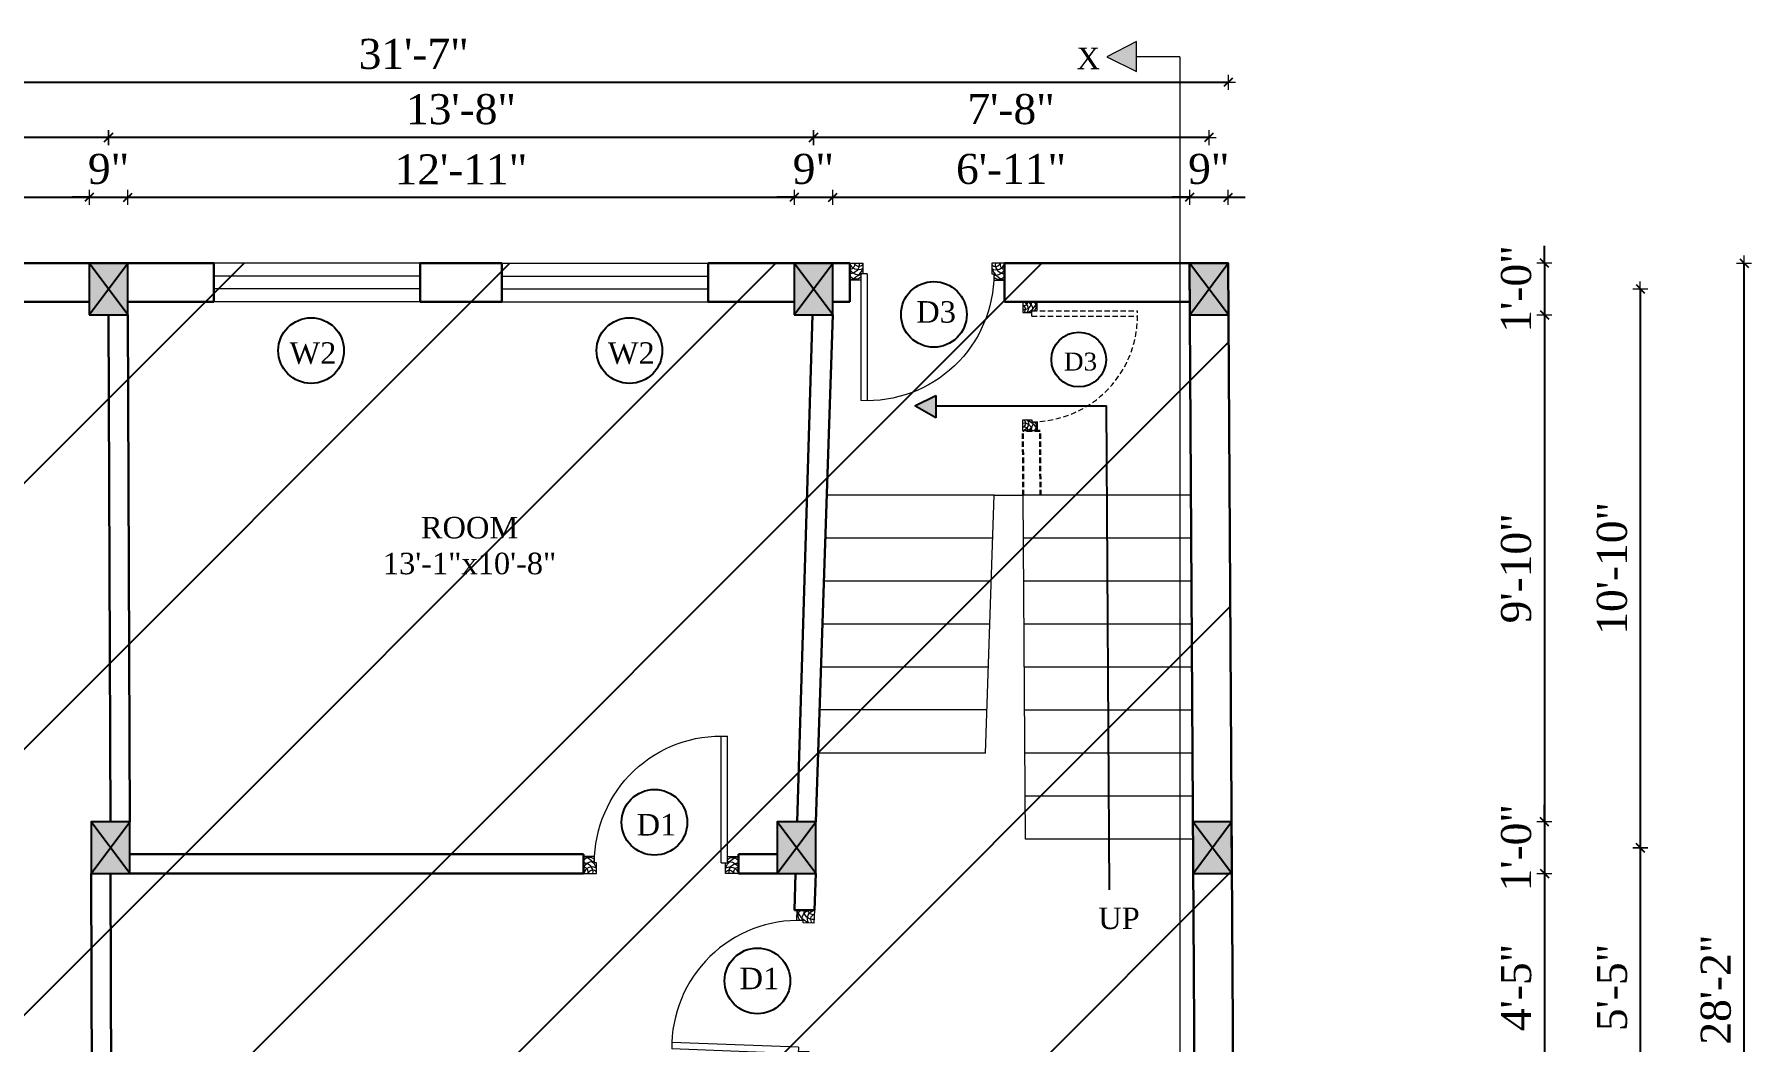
# Model space of a CAD drawing. Header units: inches. Extents: x 4069 to 291496, y -47643 to 12535.
# Drawn here: x 101248.4 to 101648, y 2675.2 to 2909.5 of the extents above; entities that cross this region are included whole.
import ezdxf

# ---------------------------------------------------------------- set-up
doc = ezdxf.new("R2010")
doc.units = ezdxf.units.IN
doc.header["$LTSCALE"] = 5
doc.header["$MEASUREMENT"] = 0
doc.linetypes.add('HIDDEN', pattern=[0.375, 0.25, -0.125])
for name, color, linetype, lineweight in [('A-WALL', 7, 'Continuous', 9), ('Dimension', 7, 'Continuous', 18), ('DOOR', 62, 'Continuous', 0), ('Dw', 2, 'Continuous', 18), ('tefriş', 30, 'Continuous', 9)]:
    doc.layers.add(name, color=color, linetype=linetype, lineweight=lineweight)
doc.layers.add('dim line', color=7, linetype='Continuous', lineweight=15, true_color=0xfab2b2)
doc.layers.add('TEXT', color=6, linetype='Continuous')
doc.layers.add('WALL', color=7, linetype='Continuous')
doc.styles.add('ordinary', font='times.ttf')
doc.dimstyles.new('Copy of 96', dxfattribs={"dimtxt": 7, "dimasz": 4, "dimexe": 0.5, "dimexo": 0.5, "dimgap": 3, "dimtad": 1, "dimdec": 1, "dimzin": 11, "dimdsep": 46, "dimlunit": 4, "dimtxsty": 'ordinary', "dimblk": 'OBLIQUE', "dimcen": 0.09, "dimse1": 1, "dimse2": 1, "dimclrt": 6, "dimazin": 0, "dimtfac": 1, "dimtdec": 1, "dimtix": 1, "dimtmove": 2, "dimatfit": 3, "dimldrblk": 'leader', "dimfxl": 0.5, "dimfxlon": 1, "dimtolj": 1, "dimtzin": 0, "dimarcsym": 0})

# ---------------------------------------------------------------- blocks, each defined once
blk = doc.blocks.new('C1a')
at = {"color": 1, "ltscale": 5}
for p, q in [((18657.75, 4625.76), (18648.75, 4625.76)), ((18648.75, 4625.76), (18648.82, 4613.76)), ((18657.82, 4613.76), (18657.75, 4625.76)), ((18648.82, 4613.76), (18657.82, 4613.76))]:
    blk.add_line(p, q, dxfattribs=at)
blk = doc.blocks.new('A$C27B36B59')
at = {"layer": 'DOOR'}
for p, q in [((0, 4), (0, 0)), ((2.5, 4), (0, 4)), ((2.5, 2.5), (2.5, 4)), ((0, 0), (3, 0)), ((3, 2.5), (2.5, 2.5)), ((3, 0), (3, 2.5))]:
    blk.add_line(p, q, dxfattribs=at)
for centre, radius, start, end in [((-1.4, -0.54), 4.75, 22.1411, 72.838), ((1.34, 2.09), 1.64, 45.138, 144.8948), ((2.21, 0.3), 2.49, 83.3149, 152.658), ((0.13, 0.37), 2.05, 349.4875, 93.6805), ((1.96, -0.47), 2.01, 58.7447, 166.495), ((-0.06, 0.32), 1.13, 343.542, 86.947), ((2.08, -0.4), 1.17, 38.2816, 160.1519)]:
    blk.add_arc(centre, radius, start, end, dxfattribs=at)
blk = doc.blocks.new('D2')
at = {"layer": 'DOOR'}
for p, q in [((74473.95, 24047.59), (74473.95, 24018.09)), ((74473.95, 24047.59), (74475.45, 24047.59)), ((74475.45, 24047.59), (74475.45, 24018.13))]:
    blk.add_line(p, q, dxfattribs=at)
blk.add_arc((74473.95, 24047.59), 29.5, 180, 272.9146, dxfattribs=at)
at = {"layer": 'DOOR', "xscale": -1, "rotation": 180}
blk.add_blockref('A$C27B36B59', (74441.95, 24050.09), dxfattribs=at)
at = {"layer": 'DOOR', "rotation": 180}
blk.add_blockref('A$C27B36B59', (74477.95, 24050.09), dxfattribs=at)
blk = doc.blocks.new('smalldoor hidden')
at = {"layer": 'DOOR', "linetype": 'HIDDEN'}
for p, q in [((9851.61, -757.15), (9876.16, -757.15)), ((9851.61, -758.4), (9851.61, -757.15)), ((9851.61, -758.4), (9876.19, -758.4))]:
    blk.add_line(p, q, dxfattribs=at)
blk.add_arc((9851.61, -758.4), 24.58, 270, 2.9146, dxfattribs=at)
at = {"layer": 'DOOR', "linetype": 'HIDDEN', "yscale": 0.8333000000020547, "zscale": 0.8333000000002357, "rotation": 270}
for p, xscale in [((9849.52, -755.07), 0.8332999999984168), ((9849.52, -785.07), -0.8332999999984168)]:
    blk.add_blockref('A$C27B36B59', p, dxfattribs=dict(at, xscale=xscale))
blk = doc.blocks.new('x-x')
at = {"ltscale": 5}
for points in [[(11364.03, -701.52), (11364.03, -694.51), (11357.15, -698.09)], [(11364.03, -1135.52), (11364.03, -1128.51), (11357.15, -1132.09)]]:
    blk.add_hatch(color=256, dxfattribs=at).paths.add_polyline_path(points)
for p, q in [((11364.03, -694.51), (11357.15, -698.09)), ((11364.03, -701.52), (11364.03, -694.51)), ((11357.15, -698.09), (11364.03, -701.52)), ((11374.13, -698.09), (11364.03, -698.09)), ((11374.13, -698.09), (11374.13, -1132.09)), ((11364.03, -1128.51), (11357.15, -1132.09)), ((11364.03, -1135.52), (11364.03, -1128.51)), ((11357.15, -1132.09), (11364.03, -1135.52)), ((11374.13, -1132.09), (11364.03, -1132.09))]:
    blk.add_line(p, q, dxfattribs=at)
at = {"layer": 'A-WALL', "color": 1, "ltscale": 5}
blk.add_line((11374.13, -1120.09), (11374.13, -1132.09), dxfattribs=at)
at = {"layer": 'TEXT', "style": 'ordinary'}
for p in [(11350.08, -700.97), (11350.08, -1134.1)]:
    blk.add_text('X', height=5, dxfattribs=at).set_placement(p)
blk = doc.blocks.new('oblique')
at = {"color": 0, "lineweight": -2}
blk.add_line((0.25, 0.25), (-0.25, -0.25), dxfattribs=at)
at = {"layer": 'dim line', "lineweight": 9}
for p, q in [((-0.4375, 0), (0.4375, 0)), ((0, 0.4375), (0, -0.4375))]:
    blk.add_line(p, q, dxfattribs=at)
blk = doc.blocks.new('*D2666')
at = {"layer": 'A-WALL', "color": 0, "lineweight": -2, "ltscale": 50, "transparency": 16777216}
blk.add_line((101157.53, 2871.61), (101261.18, 2871.61), dxfattribs=at)
at = {"layer": 'Defpoints', "color": 0, "ltscale": 50, "transparency": 16777216}
for p in [(101261.18, 2871.61), (101157.53, 2856.3), (101261.18, 2856.3)]:
    blk.add_point(p, dxfattribs=at)
at = {"layer": 'A-WALL', "color": 0, "lineweight": -2, "ltscale": 50, "transparency": 16777216, "xscale": 4, "yscale": 4, "zscale": 4}
for p, rotation in [((101157.53, 2871.61), 180.0000000000261), ((101261.18, 2871.61), 2.605510395054913e-11)]:
    blk.add_blockref('oblique', p, dxfattribs=dict(at, rotation=rotation))
at = {"layer": 'A-WALL', "color": 6, "ltscale": 50, "transparency": 16777216, "insert": (101209.36, 2878.17), "char_height": 7, "attachment_point": 5, "style": 'ordinary'}
blk.add_mtext('\\A1;8\'-8"', dxfattribs=at)
blk = doc.blocks.new('_OBLIQUE')
at = {"color": 0, "linetype": 'ByBlock'}
blk.add_line((-0.5, -0.5), (0.5, 0.5), dxfattribs=at)
blk = doc.blocks.new('leader')
at = {"layer": 'Dimension'}
for p, q in [((0, -4.328), (0, 4.328)), ((-4.424, 0), (4.424, 0))]:
    blk.add_line(p, q, dxfattribs=at)
blk = doc.blocks.new('*D2667')
at = {"layer": 'A-WALL', "color": 0, "lineweight": -2, "ltscale": 50, "transparency": 16777216}
for p, q in [((101261.18, 2871.61), (101257.18, 2871.61)), ((101261.18, 2871.61), (101270.18, 2871.61)), ((101270.18, 2871.61), (101274.18, 2871.61))]:
    blk.add_line(p, q, dxfattribs=at)
at = {"layer": 'Defpoints', "color": 0, "ltscale": 50, "transparency": 16777216}
for p in [(101270.18, 2871.61), (101261.18, 2856.3), (101270.18, 2856.3)]:
    blk.add_point(p, dxfattribs=at)
at = {"layer": 'A-WALL', "color": 0, "lineweight": -2, "ltscale": 50, "transparency": 16777216, "xscale": 4, "yscale": 4, "zscale": 4}
for p, rotation in [((101261.18, 2871.61), 2.605915483400167e-11), ((101270.18, 2871.61), 180.0000000000261)]:
    blk.add_blockref('oblique', p, dxfattribs=dict(at, rotation=rotation))
at = {"layer": 'A-WALL', "color": 6, "ltscale": 50, "transparency": 16777216, "insert": (101265.68, 2878.18), "char_height": 7, "attachment_point": 5, "style": 'ordinary'}
blk.add_mtext('\\A1;9"', dxfattribs=at)
blk = doc.blocks.new('*D2668')
at = {"layer": 'A-WALL', "color": 0, "lineweight": -2, "ltscale": 50, "transparency": 16777216}
blk.add_line((101270.18, 2871.61), (101425.18, 2871.61), dxfattribs=at)
at = {"layer": 'Defpoints', "color": 0, "ltscale": 50, "transparency": 16777216}
for p in [(101425.18, 2871.61), (101270.18, 2856.3), (101425.18, 2856.3)]:
    blk.add_point(p, dxfattribs=at)
at = {"layer": 'A-WALL', "color": 0, "lineweight": -2, "ltscale": 50, "transparency": 16777216, "xscale": 4, "yscale": 4, "zscale": 4}
for p, rotation in [((101270.18, 2871.61), 180.0000000000261), ((101425.18, 2871.61), 2.605510395054913e-11)]:
    blk.add_blockref('oblique', p, dxfattribs=dict(at, rotation=rotation))
at = {"layer": 'A-WALL', "color": 6, "ltscale": 50, "transparency": 16777216, "insert": (101347.68, 2878.11), "char_height": 7, "attachment_point": 5, "style": 'ordinary'}
blk.add_mtext('\\A1;12\'-11"', dxfattribs=at)
blk = doc.blocks.new('*D2669')
at = {"layer": 'A-WALL', "color": 0, "lineweight": -2, "ltscale": 50, "transparency": 16777216}
for p, q in [((101425.18, 2871.61), (101421.18, 2871.61)), ((101425.18, 2871.61), (101434.18, 2871.61)), ((101434.18, 2871.61), (101438.18, 2871.61))]:
    blk.add_line(p, q, dxfattribs=at)
at = {"layer": 'Defpoints', "color": 0, "ltscale": 50, "transparency": 16777216}
for p in [(101434.18, 2871.61), (101425.18, 2856.3), (101434.18, 2856.3)]:
    blk.add_point(p, dxfattribs=at)
at = {"layer": 'A-WALL', "color": 0, "lineweight": -2, "ltscale": 50, "transparency": 16777216, "xscale": 4, "yscale": 4, "zscale": 4}
for p, rotation in [((101425.18, 2871.61), 2.605915483400167e-11), ((101434.18, 2871.61), 180.0000000000261)]:
    blk.add_blockref('oblique', p, dxfattribs=dict(at, rotation=rotation))
at = {"layer": 'A-WALL', "color": 6, "ltscale": 50, "transparency": 16777216, "insert": (101429.68, 2878.18), "char_height": 7, "attachment_point": 5, "style": 'ordinary'}
blk.add_mtext('\\A1;9"', dxfattribs=at)
blk = doc.blocks.new('*D2670')
at = {"layer": 'A-WALL', "color": 0, "lineweight": -2, "ltscale": 50, "transparency": 16777216}
blk.add_line((101434.18, 2871.61), (101517.18, 2871.61), dxfattribs=at)
at = {"layer": 'Defpoints', "color": 0, "ltscale": 50, "transparency": 16777216}
for p in [(101517.18, 2871.61), (101434.18, 2856.3), (101517.18, 2856.3)]:
    blk.add_point(p, dxfattribs=at)
at = {"layer": 'A-WALL', "color": 0, "lineweight": -2, "ltscale": 50, "transparency": 16777216, "xscale": 4, "yscale": 4, "zscale": 4}
for p, rotation in [((101434.18, 2871.61), 180.0000000000261), ((101517.18, 2871.61), 2.605510395054913e-11)]:
    blk.add_blockref('oblique', p, dxfattribs=dict(at, rotation=rotation))
at = {"layer": 'A-WALL', "color": 6, "ltscale": 50, "transparency": 16777216, "insert": (101475.68, 2878.17), "char_height": 7, "attachment_point": 5, "style": 'ordinary'}
blk.add_mtext('\\A1;6\'-11"', dxfattribs=at)
blk = doc.blocks.new('*D2671')
at = {"layer": 'A-WALL', "color": 0, "lineweight": -2, "ltscale": 50, "transparency": 16777216}
for p, q in [((101517.18, 2871.61), (101513.18, 2871.61)), ((101517.18, 2871.61), (101526.18, 2871.61)), ((101526.18, 2871.61), (101530.18, 2871.61))]:
    blk.add_line(p, q, dxfattribs=at)
at = {"layer": 'Defpoints', "color": 0, "ltscale": 50, "transparency": 16777216}
for p in [(101526.18, 2871.61), (101517.18, 2856.3), (101526.18, 2856.3)]:
    blk.add_point(p, dxfattribs=at)
at = {"layer": 'A-WALL', "color": 0, "lineweight": -2, "ltscale": 50, "transparency": 16777216, "xscale": 4, "yscale": 4, "zscale": 4}
for p, rotation in [((101517.18, 2871.61), 2.605915483400167e-11), ((101526.18, 2871.61), 180.0000000000261)]:
    blk.add_blockref('oblique', p, dxfattribs=dict(at, rotation=rotation))
at = {"layer": 'A-WALL', "color": 6, "ltscale": 50, "transparency": 16777216, "insert": (101521.68, 2878.18), "char_height": 7, "attachment_point": 5, "style": 'ordinary'}
blk.add_mtext('\\A1;9"', dxfattribs=at)
blk = doc.blocks.new('*D2672')
at = {"layer": 'A-WALL', "color": 0, "lineweight": -2, "ltscale": 50, "transparency": 16777216}
blk.add_line((101521.68, 2885.51), (101429.68, 2885.51), dxfattribs=at)
at = {"layer": 'Defpoints', "color": 0, "ltscale": 50, "transparency": 16777216}
for p in [(101429.68, 2885.51), (101429.68, 2856.3), (101521.68, 2856.3)]:
    blk.add_point(p, dxfattribs=at)
at = {"layer": 'A-WALL', "color": 0, "lineweight": -2, "ltscale": 50, "transparency": 16777216, "xscale": 4, "yscale": 4, "zscale": 4, "rotation": 180}
blk.add_blockref('oblique', (101429.68, 2885.51), dxfattribs=at)
at = {"layer": 'A-WALL', "color": 0, "lineweight": -2, "ltscale": 50, "transparency": 16777216, "xscale": 4, "yscale": 4, "zscale": 4}
blk.add_blockref('oblique', (101521.68, 2885.51), dxfattribs=at)
at = {"layer": 'A-WALL', "color": 6, "ltscale": 50, "transparency": 16777216, "insert": (101475.68, 2892.08), "char_height": 7, "attachment_point": 5, "style": 'ordinary'}
blk.add_mtext('\\A1;7\'-8"', dxfattribs=at)
blk = doc.blocks.new('*D2673')
at = {"layer": 'A-WALL', "color": 0, "lineweight": -2, "ltscale": 50, "transparency": 16777216}
blk.add_line((101429.68, 2885.51), (101265.68, 2885.51), dxfattribs=at)
at = {"layer": 'Defpoints', "color": 0, "ltscale": 50, "transparency": 16777216}
for p in [(101265.68, 2885.51), (101265.68, 2856.3), (101429.68, 2856.3)]:
    blk.add_point(p, dxfattribs=at)
at = {"layer": 'A-WALL', "color": 0, "lineweight": -2, "ltscale": 50, "transparency": 16777216, "xscale": 4, "yscale": 4, "zscale": 4, "rotation": 180}
blk.add_blockref('oblique', (101265.68, 2885.51), dxfattribs=at)
at = {"layer": 'A-WALL', "color": 0, "lineweight": -2, "ltscale": 50, "transparency": 16777216, "xscale": 4, "yscale": 4, "zscale": 4}
blk.add_blockref('oblique', (101429.68, 2885.51), dxfattribs=at)
at = {"layer": 'A-WALL', "color": 6, "ltscale": 50, "transparency": 16777216, "insert": (101347.68, 2892.07), "char_height": 7, "attachment_point": 5, "style": 'ordinary'}
blk.add_mtext('\\A1;13\'-8"', dxfattribs=at)
blk = doc.blocks.new('*D2674')
at = {"layer": 'A-WALL', "color": 0, "lineweight": -2, "ltscale": 50, "transparency": 16777216}
blk.add_line((101265.68, 2885.51), (101152.36, 2885.51), dxfattribs=at)
at = {"layer": 'Defpoints', "color": 0, "ltscale": 50, "transparency": 16777216}
for p in [(101152.36, 2885.51), (101152.36, 2856.3), (101265.68, 2856.3)]:
    blk.add_point(p, dxfattribs=at)
at = {"layer": 'A-WALL', "color": 0, "lineweight": -2, "ltscale": 50, "transparency": 16777216, "xscale": 4, "yscale": 4, "zscale": 4, "rotation": 180}
blk.add_blockref('oblique', (101152.36, 2885.51), dxfattribs=at)
at = {"layer": 'A-WALL', "color": 0, "lineweight": -2, "ltscale": 50, "transparency": 16777216, "xscale": 4, "yscale": 4, "zscale": 4}
blk.add_blockref('oblique', (101265.68, 2885.51), dxfattribs=at)
at = {"layer": 'A-WALL', "color": 6, "ltscale": 50, "transparency": 16777216, "insert": (101209.02, 2892.08), "char_height": 7, "attachment_point": 5, "style": 'ordinary'}
blk.add_mtext('\\A1;9\'-5"', dxfattribs=at)
blk = doc.blocks.new('*D2645')
at = {"layer": 'A-WALL', "color": 0, "lineweight": -2, "ltscale": 50, "transparency": 16777216}
blk.add_line((101147.18, 2898.36), (101526.18, 2898.36), dxfattribs=at)
at = {"layer": 'Defpoints', "color": 0, "ltscale": 50, "transparency": 16777216}
for p in [(101526.18, 2898.36), (101147.18, 2856.3), (101526.18, 2856.3)]:
    blk.add_point(p, dxfattribs=at)
at = {"layer": 'A-WALL', "color": 0, "lineweight": -2, "ltscale": 50, "transparency": 16777216, "xscale": 4, "yscale": 4, "zscale": 4, "rotation": 180}
blk.add_blockref('oblique', (101147.18, 2898.36), dxfattribs=at)
at = {"layer": 'A-WALL', "color": 0, "lineweight": -2, "ltscale": 50, "transparency": 16777216, "xscale": 4, "yscale": 4, "zscale": 4}
blk.add_blockref('oblique', (101526.18, 2898.36), dxfattribs=at)
at = {"layer": 'A-WALL', "color": 6, "ltscale": 50, "transparency": 16777216, "insert": (101336.68, 2904.93), "char_height": 7, "attachment_point": 5, "style": 'ordinary'}
blk.add_mtext('\\A1;31\'-7"', dxfattribs=at)
blk = doc.blocks.new('*D2677')
at = {"layer": 'A-WALL', "color": 0, "lineweight": -2, "ltscale": 50, "transparency": 16777216}
for p, q in [((101599.79, 2856.3), (101599.79, 2860.3)), ((101599.79, 2856.3), (101599.79, 2844.3)), ((101599.79, 2844.3), (101599.79, 2840.3))]:
    blk.add_line(p, q, dxfattribs=at)
at = {"layer": 'Defpoints', "color": 0, "ltscale": 50, "transparency": 16777216}
for p in [(101526.18, 2856.3), (101526.26, 2844.3), (101599.79, 2844.3)]:
    blk.add_point(p, dxfattribs=at)
at = {"layer": 'A-WALL', "color": 0, "lineweight": -2, "ltscale": 50, "transparency": 16777216, "xscale": 4, "yscale": 4, "zscale": 4}
for p, rotation in [((101599.79, 2856.3), 270), ((101599.79, 2844.3), 90)]:
    blk.add_blockref('oblique', p, dxfattribs=dict(at, rotation=rotation))
at = {"layer": 'A-WALL', "color": 6, "ltscale": 50, "transparency": 16777216, "insert": (101593.23, 2850.3), "char_height": 7, "attachment_point": 5, "rotation": 90, "style": 'ordinary'}
blk.add_mtext('\\A1;1\'-0"', dxfattribs=at)
blk = doc.blocks.new('*D2678')
at = {"layer": 'A-WALL', "color": 0, "lineweight": -2, "ltscale": 50, "transparency": 16777216}
blk.add_line((101599.79, 2844.3), (101599.79, 2726.3), dxfattribs=at)
at = {"layer": 'Defpoints', "color": 0, "ltscale": 50, "transparency": 16777216}
for p in [(101526.26, 2844.3), (101526.98, 2726.3), (101599.79, 2726.3)]:
    blk.add_point(p, dxfattribs=at)
at = {"layer": 'A-WALL', "color": 0, "lineweight": -2, "ltscale": 50, "transparency": 16777216, "xscale": 4, "yscale": 4, "zscale": 4}
for p, rotation in [((101599.79, 2844.3), 90), ((101599.79, 2726.3), 270)]:
    blk.add_blockref('oblique', p, dxfattribs=dict(at, rotation=rotation))
at = {"layer": 'A-WALL', "color": 6, "ltscale": 50, "transparency": 16777216, "insert": (101593.22, 2785.3), "char_height": 7, "attachment_point": 5, "rotation": 90, "style": 'ordinary'}
blk.add_mtext('\\A1;9\'-10"', dxfattribs=at)
blk = doc.blocks.new('*D2679')
at = {"layer": 'A-WALL', "color": 0, "lineweight": -2, "ltscale": 50, "transparency": 16777216}
for p, q in [((101599.79, 2726.3), (101599.79, 2730.3)), ((101599.79, 2726.3), (101599.79, 2714.3)), ((101599.79, 2714.3), (101599.79, 2710.3))]:
    blk.add_line(p, q, dxfattribs=at)
at = {"layer": 'Defpoints', "color": 0, "ltscale": 50, "transparency": 16777216}
for p in [(101526.98, 2726.3), (101527.06, 2714.3), (101599.79, 2714.3)]:
    blk.add_point(p, dxfattribs=at)
at = {"layer": 'A-WALL', "color": 0, "lineweight": -2, "ltscale": 50, "transparency": 16777216, "xscale": 4, "yscale": 4, "zscale": 4}
for p, rotation in [((101599.79, 2726.3), 270), ((101599.79, 2714.3), 90)]:
    blk.add_blockref('oblique', p, dxfattribs=dict(at, rotation=rotation))
at = {"layer": 'A-WALL', "color": 6, "ltscale": 50, "transparency": 16777216, "insert": (101593.23, 2720.3), "char_height": 7, "attachment_point": 5, "rotation": 90, "style": 'ordinary'}
blk.add_mtext('\\A1;1\'-0"', dxfattribs=at)
blk = doc.blocks.new('*D2680')
at = {"layer": 'A-WALL', "color": 0, "lineweight": -2, "ltscale": 50, "transparency": 16777216}
blk.add_line((101599.79, 2714.3), (101599.79, 2661.3), dxfattribs=at)
at = {"layer": 'Defpoints', "color": 0, "ltscale": 50, "transparency": 16777216}
for p in [(101527.06, 2714.3), (101527.38, 2661.3), (101599.79, 2661.3)]:
    blk.add_point(p, dxfattribs=at)
at = {"layer": 'A-WALL', "color": 0, "lineweight": -2, "ltscale": 50, "transparency": 16777216, "xscale": 4, "yscale": 4, "zscale": 4}
for p, rotation in [((101599.79, 2714.3), 90), ((101599.79, 2661.3), 270)]:
    blk.add_blockref('oblique', p, dxfattribs=dict(at, rotation=rotation))
at = {"layer": 'A-WALL', "color": 6, "ltscale": 50, "transparency": 16777216, "insert": (101593.23, 2687.8), "char_height": 7, "attachment_point": 5, "rotation": 90, "style": 'ordinary'}
blk.add_mtext('\\A1;4\'-5"', dxfattribs=at)
blk = doc.blocks.new('*D2684')
at = {"layer": 'A-WALL', "color": 0, "lineweight": -2, "ltscale": 50, "transparency": 16777216}
blk.add_line((101622.09, 2850.3), (101622.09, 2720.3), dxfattribs=at)
at = {"layer": 'Defpoints', "color": 0, "ltscale": 50, "transparency": 16777216}
for p in [(101526.22, 2850.3), (101527.02, 2720.3), (101622.09, 2720.3)]:
    blk.add_point(p, dxfattribs=at)
at = {"layer": 'A-WALL', "color": 0, "lineweight": -2, "ltscale": 50, "transparency": 16777216, "xscale": 4, "yscale": 4, "zscale": 4}
for p, rotation in [((101622.09, 2850.3), 90), ((101622.09, 2720.3), 270)]:
    blk.add_blockref('oblique', p, dxfattribs=dict(at, rotation=rotation))
at = {"layer": 'A-WALL', "color": 6, "ltscale": 50, "transparency": 16777216, "insert": (101615.53, 2785.3), "char_height": 7, "attachment_point": 5, "rotation": 90, "style": 'ordinary'}
blk.add_mtext('\\A1;10\'-10"', dxfattribs=at)
blk = doc.blocks.new('*D2685')
at = {"layer": 'A-WALL', "color": 0, "lineweight": -2, "ltscale": 50, "transparency": 16777216}
blk.add_line((101622.09, 2720.3), (101622.09, 2655.3), dxfattribs=at)
at = {"layer": 'Defpoints', "color": 0, "ltscale": 50, "transparency": 16777216}
for p in [(101527.02, 2720.3), (101527.42, 2655.3), (101622.09, 2655.3)]:
    blk.add_point(p, dxfattribs=at)
at = {"layer": 'A-WALL', "color": 0, "lineweight": -2, "ltscale": 50, "transparency": 16777216, "xscale": 4, "yscale": 4, "zscale": 4}
for p, rotation in [((101622.09, 2720.3), 90), ((101622.09, 2655.3), 270)]:
    blk.add_blockref('oblique', p, dxfattribs=dict(at, rotation=rotation))
at = {"layer": 'A-WALL', "color": 6, "ltscale": 50, "transparency": 16777216, "insert": (101615.53, 2687.8), "char_height": 7, "attachment_point": 5, "rotation": 90, "style": 'ordinary'}
blk.add_mtext('\\A1;5\'-5"', dxfattribs=at)
blk = doc.blocks.new('*D2687')
at = {"layer": 'A-WALL', "color": 0, "lineweight": -2, "ltscale": 50, "transparency": 16777216}
blk.add_line((101646.25, 2518.3), (101646.25, 2856.3), dxfattribs=at)
at = {"layer": 'Defpoints', "color": 0, "ltscale": 50, "transparency": 16777216}
for p in [(101526.18, 2856.3), (101646.25, 2856.3), (101528.26, 2518.3)]:
    blk.add_point(p, dxfattribs=at)
at = {"layer": 'A-WALL', "color": 0, "lineweight": -2, "ltscale": 50, "transparency": 16777216, "xscale": 4, "yscale": 4, "zscale": 4}
for p, rotation in [((101646.25, 2856.3), 90), ((101646.25, 2518.3), 270)]:
    blk.add_blockref('oblique', p, dxfattribs=dict(at, rotation=rotation))
at = {"layer": 'A-WALL', "color": 6, "ltscale": 50, "transparency": 16777216, "insert": (101639.69, 2687.3), "char_height": 7, "attachment_point": 5, "rotation": 90, "style": 'ordinary'}
blk.add_mtext('\\A1;28\'-2"', dxfattribs=at)

msp = doc.modelspace()

# ---------------------------------------------------------------- hatches: boundary and pattern name
at = {"layer": 'WALL', "linetype": 'ByBlock', "ltscale": 5, "true_color": 0xf8991e}
h = msp.add_hatch(dxfattribs=at)
h.set_pattern_fill('ANSI31', color=30, scale=350)
h.set_pattern_definition([(45, (94510.96, 5103.35), (-30.93592, 30.93592), [])])
h.paths.add_polyline_path([(100955.2634, 2518.29725), (101147.18451, 2856.29725), (101526.18451, 2856.29725), (101527.67295, 2614.29725), (101576.2634, 2614.29725), (101576.2634, 2524.29725), (101528.2634, 2524.29725), (101528.2634, 2518.29725)])
h = msp.add_hatch(color=30, dxfattribs=at)
h.dxf.hatch_style = 1
h.paths.add_polyline_path([(101265.68443, 2850.29725), (101261.18443, 2844.29725), (101270.18443, 2844.29725)])
h.paths.add_polyline_path([(101270.18443, 2844.29725), (101270.18443, 2856.29725), (101265.68443, 2850.29725)])
h.paths.add_polyline_path([(101265.68443, 2850.29725), (101270.18443, 2856.29725), (101261.18443, 2856.29725)])
h.paths.add_polyline_path([(101261.18443, 2856.29725), (101261.18443, 2844.29725), (101265.68443, 2850.29725)])
h = msp.add_hatch(color=30, dxfattribs=at)
h.dxf.hatch_style = 1
h.paths.add_polyline_path([(101429.68443, 2850.29725), (101425.18443, 2844.29725), (101434.18443, 2844.29725)])
h.paths.add_polyline_path([(101434.18443, 2844.29725), (101434.18443, 2856.29725), (101429.68443, 2850.29725)])
h.paths.add_polyline_path([(101429.68443, 2850.29725), (101434.18443, 2856.29725), (101425.18443, 2856.29725)])
h.paths.add_polyline_path([(101425.18443, 2856.29725), (101425.18443, 2844.29725), (101429.68443, 2850.29725)])
h = msp.add_hatch(color=30, dxfattribs=at)
h.dxf.hatch_style = 1
h.paths.add_polyline_path([(101526.25832, 2844.29725), (101521.72133, 2850.29725), (101517.25815, 2844.29725)])
h.paths.add_polyline_path([(101526.25832, 2844.29725), (101526.18451, 2856.29725), (101521.72133, 2850.29725)])
h.paths.add_polyline_path([(101526.18451, 2856.29725), (101517.18434, 2856.29725), (101521.72133, 2850.29725)])
h.paths.add_polyline_path([(101521.72133, 2850.29725), (101517.18434, 2856.29725), (101517.25815, 2844.29725)])
at = {"layer": 'WALL', "linetype": 'ByBlock', "ltscale": 5}
msp.add_hatch(color=2, dxfattribs=at).paths.add_polyline_path([(101453.28877, 2823.13222), (101458.14991, 2825.5348), (101458.14991, 2820.28656)])
at = {"layer": 'WALL', "linetype": 'ByBlock', "ltscale": 5, "true_color": 0xf8991e}
h = msp.add_hatch(color=30, dxfattribs=at)
h.dxf.hatch_style = 1
h.paths.add_polyline_path([(101266.11466, 2720.29725), (101261.61466, 2714.29725), (101270.61466, 2714.29725)])
h.paths.add_polyline_path([(101270.61466, 2714.29725), (101270.61466, 2726.29725), (101266.11466, 2720.29725)])
h.paths.add_polyline_path([(101266.11466, 2720.29725), (101270.61466, 2726.29725), (101261.61466, 2726.29725)])
h.paths.add_polyline_path([(101261.61466, 2726.29725), (101261.61466, 2714.29725), (101266.11466, 2720.29725)])
h = msp.add_hatch(color=30, dxfattribs=at)
h.dxf.hatch_style = 1
h.paths.add_polyline_path([(101425.72816, 2720.29725), (101421.22816, 2714.29725), (101430.22816, 2714.29725)])
h.paths.add_polyline_path([(101430.22816, 2714.29725), (101430.22816, 2726.29725), (101425.72816, 2720.29725)])
h.paths.add_polyline_path([(101425.72816, 2720.29725), (101430.22816, 2726.29725), (101421.22816, 2726.29725)])
h.paths.add_polyline_path([(101421.22816, 2726.29725), (101421.22816, 2714.29725), (101425.72816, 2720.29725)])
h = msp.add_hatch(color=30, dxfattribs=at)
h.dxf.hatch_style = 1
h.paths.add_polyline_path([(101527.05789, 2714.29725), (101522.5209, 2720.29725), (101518.05772, 2714.29725)])
h.paths.add_polyline_path([(101527.05789, 2714.29725), (101526.98409, 2726.29725), (101522.5209, 2720.29725)])
h.paths.add_polyline_path([(101526.98409, 2726.29725), (101517.98392, 2726.29725), (101522.5209, 2720.29725)])
h.paths.add_polyline_path([(101522.5209, 2720.29725), (101517.98392, 2726.29725), (101518.05772, 2714.29725)])

# ---------------------------------------------------------------- linework, layer by layer
at = {"color": 1, "ltscale": 5}
for p, q in [((101261.18443, 2844.29725), (101270.18443, 2856.29725)), ((101270.18443, 2844.29725), (101261.18443, 2856.29725)), ((101425.18443, 2844.29725), (101434.18443, 2856.29725)), ((101434.18443, 2844.29725), (101425.18443, 2856.29725)), ((101526.25832, 2844.29725), (101517.18434, 2856.29725)), ((101517.25815, 2844.29725), (101526.18451, 2856.29725)), ((101432.77627, 2792.29733), (101432.44137, 2792.30855)), ((101261.61466, 2714.29725), (101270.61466, 2726.29725)), ((101270.61466, 2714.29725), (101261.61466, 2726.29725)), ((101421.22816, 2714.29725), (101430.22816, 2726.29725)), ((101430.22816, 2714.29725), (101421.22816, 2726.29725)), ((101527.05789, 2714.29725), (101517.98392, 2726.29725)), ((101518.05772, 2714.29725), (101526.98409, 2726.29725))]:
    msp.add_line(p, q, dxfattribs=at)
at = {"layer": 'A-WALL', "lineweight": 30}
for p, q in [((101290.18443, 2856.29725), (101242.80414, 2856.29725)), ((101290.18443, 2856.29725), (101290.18443, 2847.29725)), ((101357.18443, 2856.29725), (101338.18443, 2856.29725)), ((101338.18443, 2856.29725), (101338.18443, 2847.29725)), ((101357.18443, 2856.29725), (101357.18443, 2847.29725)), ((101434.18443, 2856.29725), (101405.18443, 2856.29725)), ((101405.18443, 2856.29725), (101405.18443, 2847.29725)), ((101438.18451, 2856.29725), (101434.18443, 2856.29725)), ((101438.18451, 2856.29725), (101438.18451, 2847.29725)), ((101526.18451, 2856.29725), (101474.18451, 2856.29725)), ((101474.18451, 2856.29725), (101474.18451, 2847.29725)), ((101519.26323, 2518.29725), (101517.18434, 2856.29725)), ((101527.67295, 2614.29725), (101526.18451, 2856.29725)), ((101261.18443, 2847.29725), (101242.80414, 2847.29725)), ((101290.18443, 2847.29725), (101270.18443, 2847.29725)), ((101357.18443, 2847.29725), (101338.18443, 2847.29725)), ((101425.18443, 2847.29725), (101405.18443, 2847.29725)), ((101438.18451, 2847.29725), (101434.18443, 2847.29725)), ((101517.2397, 2847.29725), (101474.18451, 2847.29725)), ((101266.0948, 2726.29725), (101265.70429, 2844.29725)), ((101270.61466, 2726.29725), (101270.18443, 2844.29725)), ((101429.50183, 2844.29725), (101425.91075, 2726.29725)), ((101434.18443, 2844.29725), (101430.22816, 2726.29725)), ((101270.61466, 2718.79725), (101376.22816, 2718.79725)), ((101376.22816, 2718.79725), (101376.22816, 2714.29725)), ((101412.22816, 2718.79725), (101421.22816, 2718.79725)), ((101412.22816, 2718.79725), (101412.22816, 2714.29725)), ((101261.82978, 2661.29725), (101261.61466, 2714.29725)), ((101266.32974, 2661.31552), (101266.11462, 2714.31552)), ((101270.61466, 2714.29725), (101376.22816, 2714.29725)), ((101412.22816, 2714.29725), (101421.22816, 2714.29725)), ((101425.54556, 2714.29725), (101425.28688, 2705.79725)), ((101430.22816, 2714.29725), (101429.91091, 2705.79725)), ((101425.28688, 2705.79725), (101429.91091, 2705.79725))]:
    msp.add_line(p, q, dxfattribs=at)
at = {"layer": 'A-WALL', "linetype": 'HIDDEN', "lineweight": 30}
for p, q in [((101478.51647, 2802.29733), (101478.42406, 2817.32242)), ((101482.42414, 2817.32242), (101478.42406, 2817.32242)), ((101482.51655, 2802.29733), (101482.42414, 2817.32242))]:
    msp.add_line(p, q, dxfattribs=at)
at = {"layer": 'Dw', "color": 3}
for p, q in [((101338.18443, 2856.29725), (101290.18443, 2856.29725)), ((101338.18443, 2853.29725), (101290.18443, 2853.29725)), ((101357.18443, 2856.29725), (101405.18443, 2856.29725)), ((101357.18443, 2853.29725), (101405.18443, 2853.29725)), ((101338.18443, 2850.29725), (101290.18443, 2850.29725)), ((101357.18443, 2850.29725), (101405.18443, 2850.29725)), ((101338.18443, 2847.29725), (101290.18443, 2847.29725)), ((101357.18443, 2847.29725), (101405.18443, 2847.29725))]:
    msp.add_line(p, q, dxfattribs=at)
at = {"layer": 'tefriş', "ltscale": 5}
for p, q in [((101471.77627, 2802.29733), (101432.77627, 2802.29733)), ((101469.7646, 2742.29733), (101471.77627, 2802.29733)), ((101471.77627, 2802.29733), (101478.51647, 2802.29733)), ((101517.51647, 2802.29733), (101478.51647, 2802.29733)), ((101479.00852, 2722.29733), (101478.51647, 2802.29733)), ((101471.44137, 2792.30855), (101432.44137, 2792.30855)), ((101517.578, 2792.29468), (101478.578, 2792.29468)), ((101471.10647, 2782.31978), (101432.10647, 2782.31978)), ((101517.6395, 2782.29506), (101478.6395, 2782.29506)), ((101470.77156, 2772.33101), (101431.77156, 2772.33101)), ((101517.70099, 2772.29733), (101478.70099, 2772.29733)), ((101470.43516, 2762.29733), (101431.43516, 2762.29733)), ((101517.7625, 2762.29581), (101478.7625, 2762.29581)), ((101470.10176, 2752.35347), (101431.10176, 2752.35347)), ((101517.82401, 2752.29619), (101478.82401, 2752.29619)), ((101469.7646, 2742.29733), (101430.7646, 2742.29733)), ((101517.88551, 2742.29657), (101478.88551, 2742.29657)), ((101517.94701, 2732.29695), (101478.94701, 2732.29695)), ((101518.00852, 2722.29733), (101479.00852, 2722.29733))]:
    msp.add_line(p, q, dxfattribs=at)
at = {"layer": 'TEXT'}
for centre, radius in [((101457.7109, 2844.37764), 7.64038), ((101312.81616, 2835.94848), 7.64038), ((101386.8839, 2835.94848), 7.64038), ((101491.41927, 2833.86994), 6.36673), ((101392.70177, 2726.21686), 7.64038), ((101416.64766, 2689.32364), 7.64038)]:
    msp.add_circle(centre, radius, dxfattribs=at)
at = {"layer": 'WALL', "color": 2, "linetype": 'ByBlock', "ltscale": 5}
for p, q in [((101453.28877, 2823.13222), (101458.14991, 2825.5348)), ((101458.14991, 2825.5348), (101458.14991, 2820.28656)), ((101458.14991, 2820.28656), (101453.28877, 2823.13222)), ((101458.14991, 2823.13222), (101497.88833, 2823.13222)), ((101498.58079, 2710.54599), (101497.88833, 2823.13222))]:
    msp.add_line(p, q, dxfattribs=at)
for points in [[(101261.18443, 2844.29725), (101270.18443, 2844.29725), (101270.18443, 2856.29725), (101261.18443, 2856.29725)], [(101425.18443, 2844.29725), (101434.18443, 2844.29725), (101434.18443, 2856.29725), (101425.18443, 2856.29725)], [(101517.18434, 2856.29725), (101517.25815, 2844.29725), (101526.25832, 2844.29725), (101526.18451, 2856.29725)], [(101261.61466, 2714.29725), (101270.61466, 2714.29725), (101270.61466, 2726.29725), (101261.61466, 2726.29725)], [(101421.22816, 2714.29725), (101430.22816, 2714.29725), (101430.22816, 2726.29725), (101421.22816, 2726.29725)], [(101517.98392, 2726.29725), (101518.05772, 2714.29725), (101527.05789, 2714.29725), (101526.98409, 2726.29725)]]:
    msp.add_lwpolyline(points, close=True, dxfattribs=at)

# ---------------------------------------------------------------- block references
at = {"layer": 'A-WALL', "color": 1}
for name, p in [('x-x', (90140.84678, 3602.38821)), ('smalldoor hidden', (91628.90101, 3602.38821))]:
    msp.add_blockref(name, p, dxfattribs=at)
at = {"layer": 'WALL', "color": 2, "linetype": 'ByBlock', "xscale": -1}
msp.add_blockref('D2', (175916.13574, -21193.79067), dxfattribs=at)
at = {"layer": 'WALL', "color": 2, "linetype": 'ByBlock', "ltscale": 5}
for p in [(82868.4391, -1769.46192), (82869.23868, -1899.46192)]:
    msp.add_blockref('C1a', p, dxfattribs=at)
at = {"layer": 'WALL', "color": 2, "linetype": 'ByBlock', "xscale": -1, "rotation": 180}
msp.add_blockref('D2', (26934.27693, 26764.38517), dxfattribs=at)
at = {"layer": 'WALL', "color": 2, "linetype": 'ByBlock', "rotation": 267.8625062016944}
msp.add_blockref('D2', (80173.06606, 77992.93853), dxfattribs=at)

# ---------------------------------------------------------------- texts
at = {"layer": 'TEXT', "style": 'ordinary'}
for s, height, rotation, p in [('D3', 5, 0.0003881, (101453.61293, 2842.45251)), ('W2', 5, 0.0003881, (101307.78317, 2832.88436)), ('W2', 5, 0.0003881, (101381.85091, 2832.88436)), ('D3', 4.1665, 359.9996119, (101488.00441, 2831.31666)), ('D1', 5, 0.0003881, (101388.55175, 2723.15275)), ('UP', 5, 359.9996119, (101495.9726, 2701.3911)), ('D1', 5, 359.9996119, (101412.49761, 2687.39857))]:
    msp.add_text(s, height=height, rotation=rotation, dxfattribs=at).set_placement(p)
at = {"layer": 'TEXT', "insert": (101349.67881, 2783.85425), "char_height": 5, "attachment_point": 8, "rotation": 359.9996119, "style": 'ordinary'}
msp.add_mtext_dynamic_manual_height_columns('ROOM\\P13\'-1"x10\'-8"', width=101.5687276, gutter_width=1720.71691, heights=[0], dxfattribs=at)

# ---------------------------------------------------------------- dimensions: what is measured, and where the dimension line sits
at = {"layer": 'A-WALL', "ltscale": 50}
for base, p1, p2, picture, middle in [((101526.18451, 2898.35605), (101147.18451, 2856.29725), (101526.18451, 2856.29725), '*D2645', (101336.68451, 2904.92671)), ((101152.35934, 2885.51224), (101265.68443, 2856.29725), (101152.35934, 2856.29725), '*D2674', (101209.02189, 2892.0829)), ((101265.68443, 2885.51224), (101429.68443, 2856.29725), (101265.68443, 2856.29725), '*D2673', (101347.68443, 2892.07281))]:
    dim = msp.add_linear_dim(base=base, p1=p1, p2=p2, dimstyle='Copy of 96', override={"dimdec": 0, "dimblk": 'oblique', "dimtdec": 0, "dimarcsym": 1}, dxfattribs=at)
    dim.commit()
    dim.dimension.update_dxf_attribs({"geometry": picture, "text_midpoint": middle})
dim = msp.add_aligned_dim(p1=(101521.68443, 2856.29725), p2=(101429.68443, 2856.29725), distance=-29.21499, dimstyle='Copy of 96', override={"dimdec": 0, "dimblk": 'oblique', "dimtdec": 0, "dimarcsym": 1}, dxfattribs=at)
dim.commit()
dim.dimension.update_dxf_attribs({"geometry": '*D2672', "text_midpoint": (101475.68443, 2892.0829)})
for base, p1, p2, angle, picture, middle in [((101261.18443, 2871.6103), (101157.53417, 2856.29725), (101261.18443, 2856.29725), 180, '*D2666', (101209.3593, 2878.17086)), ((101270.18443, 2871.6103), (101261.18443, 2856.29725), (101270.18443, 2856.29725), 180, '*D2667', (101265.68443, 2878.18096)), ((101425.18443, 2871.6103), (101270.18443, 2856.29725), (101425.18443, 2856.29725), 180, '*D2668', (101347.68443, 2878.1103)), ((101434.18443, 2871.6103), (101425.18443, 2856.29725), (101434.18443, 2856.29725), 180, '*D2669', (101429.68443, 2878.18096)), ((101517.18434, 2871.6103), (101434.18443, 2856.29725), (101517.18434, 2856.29725), 180, '*D2670', (101475.68439, 2878.17086)), ((101526.18451, 2871.6103), (101517.18434, 2856.29725), (101526.18451, 2856.29725), 180, '*D2671', (101521.68443, 2878.18096)), ((101599.78836, 2844.29725), (101526.18451, 2856.29725), (101526.25832, 2844.29725), 90, '*D2677', (101593.2278, 2850.29725)), ((101646.24851, 2856.29725), (101528.2634, 2518.29725), (101526.18451, 2856.29725), 90, '*D2687', (101639.68795, 2687.29725)), ((101622.09316, 2720.29725), (101526.22142, 2850.29725), (101527.02099, 2720.29725), 90, '*D2684', (101615.5326, 2785.29725)), ((101599.78836, 2726.29725), (101526.25832, 2844.29725), (101526.98409, 2726.29725), 90, '*D2678', (101593.2177, 2785.29725)), ((101599.78836, 2714.29725), (101526.98409, 2726.29725), (101527.05789, 2714.29725), 90, '*D2679', (101593.2278, 2720.29725)), ((101622.09316, 2655.29725), (101527.02099, 2720.29725), (101527.42078, 2655.29725), 90, '*D2685', (101615.5326, 2687.79725)), ((101599.78836, 2661.29725), (101527.05789, 2714.29725), (101527.38387, 2661.29725), 90, '*D2680', (101593.2278, 2687.79725))]:
    dim = msp.add_linear_dim(base=base, p1=p1, p2=p2, angle=angle, dimstyle='Copy of 96', override={"dimdec": 0, "dimblk": 'oblique', "dimtdec": 0, "dimarcsym": 1}, dxfattribs=at)
    dim.commit()
    dim.dimension.update_dxf_attribs({"geometry": picture, "text_midpoint": middle})

doc.saveas('drawing.dxf')
